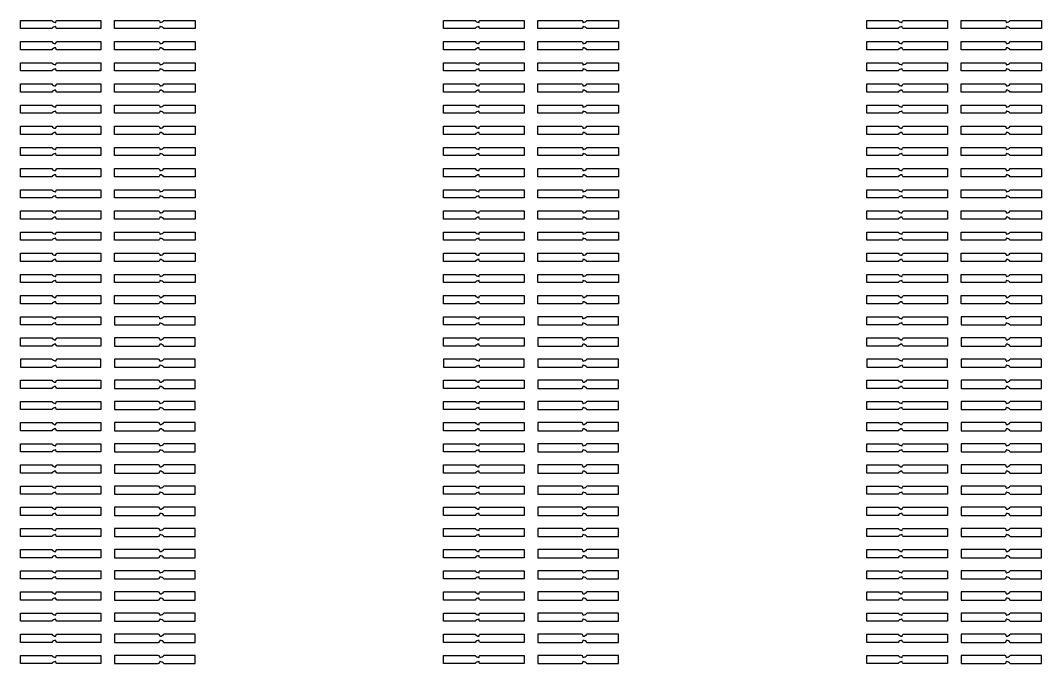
# Model space of a CAD drawing. Extents: x 15393 to 105743, y 58698 to 87977.
# Drawn here: x 62718 to 63466, y 58706 to 59177 of the extents above; entities that cross this region are included whole.
import ezdxf

# ---------------------------------------------------------------- set-up
doc = ezdxf.new("R2010")
doc.units = 13
doc.header["$MEASUREMENT"] = 0
doc.layers.add('Trap Layer', color=80, linetype='Continuous')

# ---------------------------------------------------------------- blocks, each defined once
blk = doc.blocks.new('*U188')
at = {"layer": 'Trap Layer'}
for p, q in [((2.5, 3), (-29.5, 3)), ((-29.5, 3), (-29.5, -3)), ((3.5, 1.76), (3.5, 2)), ((29.5, 3), (6.5, 3)), ((29.5, -3), (29.5, 3)), ((-29.5, -3), (2.5, -3)), ((3.5, -2), (3.5, -1.76)), ((6.5, -3), (29.5, -3))]:
    blk.add_line(p, q, dxfattribs=at)
for centre, radius, start, end in [((2.5, 2), 1, 0, 90), ((3.75, 1.76), 0.25, 180, 274.09604), ((3.5, 5.25), 3.75, 274.09604, 323.1301), ((2.5, -2), 1, 270, 0), ((3.75, -1.76), 0.25, 85.90396, 180), ((3.5, -5.25), 3.75, 36.8699, 85.90396)]:
    blk.add_arc(centre, radius, start, end, dxfattribs=at)
blk = doc.blocks.new('*U189')
at = {"layer": 'Trap Layer', "color": 0, "linetype": 'ByBlock', "lineweight": -2, "transparency": 16777216}
for p in [(0, 0), (0, -15.5), (0, -31), (0, -46.5), (0, -62), (0, -77.5), (0, -93), (0, -108.5), (0, -124), (0, -139.5), (0, -155), (0, -170.5), (0, -186), (0, -201.5), (0, -217), (0, -232.5)]:
    blk.add_blockref('*U188', p, dxfattribs=at)
blk = doc.blocks.new('*U192')
at = {"layer": 'Trap Layer'}
for p, q in [((2.5, 3), (-29.5, 3)), ((-29.5, 3), (-29.5, -3)), ((3.5, 1.76), (3.5, 2)), ((29.5, 3), (6.5, 3)), ((29.5, -3), (29.5, 3)), ((-29.5, -3), (2.5, -3)), ((3.5, -2), (3.5, -1.76)), ((6.5, -3), (29.5, -3))]:
    blk.add_line(p, q, dxfattribs=at)
for centre, radius, start, end in [((2.5, 2), 1, 0, 90), ((3.75, 1.76), 0.25, 180, 274.09604), ((3.5, 5.25), 3.75, 274.09604, 323.1301), ((2.5, -2), 1, 270, 0), ((3.75, -1.76), 0.25, 85.90396, 180), ((3.5, -5.25), 3.75, 36.8699, 85.90396)]:
    blk.add_arc(centre, radius, start, end, dxfattribs=at)
blk = doc.blocks.new('*U193')
at = {"layer": 'Trap Layer', "color": 0, "linetype": 'ByBlock', "lineweight": -2, "transparency": 16777216}
for p in [(0, 0), (0, -15.5), (0, -31), (0, -46.5), (0, -62), (0, -77.5), (0, -93), (0, -108.5), (0, -124), (0, -139.5), (0, -155), (0, -170.5), (0, -186), (0, -201.5), (0, -217), (0, -232.5)]:
    blk.add_blockref('*U192', p, dxfattribs=at)
blk = doc.blocks.new('*U196')
at = {"layer": 'Trap Layer'}
for p, q in [((2.5, 3), (-29.5, 3)), ((-29.5, 3), (-29.5, -3)), ((3.5, 1.76), (3.5, 2)), ((29.5, 3), (6.5, 3)), ((29.5, -3), (29.5, 3)), ((-29.5, -3), (2.5, -3)), ((3.5, -2), (3.5, -1.76)), ((6.5, -3), (29.5, -3))]:
    blk.add_line(p, q, dxfattribs=at)
for centre, radius, start, end in [((2.5, 2), 1, 0, 90), ((3.75, 1.76), 0.25, 180, 274.09604), ((3.5, 5.25), 3.75, 274.09604, 323.1301), ((2.5, -2), 1, 270, 0), ((3.75, -1.76), 0.25, 85.90396, 180), ((3.5, -5.25), 3.75, 36.8699, 85.90396)]:
    blk.add_arc(centre, radius, start, end, dxfattribs=at)
blk = doc.blocks.new('*U197')
at = {"layer": 'Trap Layer', "color": 0, "linetype": 'ByBlock', "lineweight": -2, "transparency": 16777216}
for p in [(0, 0), (0, -15.5), (0, -31), (0, -46.5), (0, -62), (0, -77.5), (0, -93), (0, -108.5), (0, -124), (0, -139.5), (0, -155), (0, -170.5), (0, -186), (0, -201.5), (0, -217), (0, -232.5)]:
    blk.add_blockref('*U196', p, dxfattribs=at)

msp = doc.modelspace()

# ---------------------------------------------------------------- linework, layer by layer
at = {"layer": 'Trap Layer'}
for points in [[(62744.04, 59172.52, 0.217277), (62741.31, 59171.03), (62718.31, 59171.03), (62718.31, 59177.03), (62741.31, 59177.03, 0.217277), (62744.04, 59175.54, 0.435311), (62744.31, 59175.79), (62744.31, 59176.03, -0.414214), (62745.31, 59177.03), (62777.31, 59177.03), (62777.31, 59171.03), (62745.31, 59171.03, -0.414214), (62744.31, 59172.03), (62744.31, 59172.27, 0.435311)], [(62820.58, 59175.54, 0.217277), (62823.31, 59177.03), (62846.31, 59177.03), (62846.31, 59171.03), (62823.31, 59171.03, 0.217277), (62820.58, 59172.52, 0.435311), (62820.31, 59172.27), (62820.31, 59172.03, -0.414214), (62819.31, 59171.03), (62787.31, 59171.03), (62787.31, 59177.03), (62819.31, 59177.03, -0.414214), (62820.31, 59176.03), (62820.31, 59175.79, 0.435311)], [(63054.04, 59172.52, 0.217277), (63051.31, 59171.03), (63028.31, 59171.03), (63028.31, 59177.03), (63051.31, 59177.03, 0.217277), (63054.04, 59175.54, 0.435311), (63054.31, 59175.79), (63054.31, 59176.03, -0.414214), (63055.31, 59177.03), (63087.31, 59177.03), (63087.31, 59171.03), (63055.31, 59171.03, -0.414214), (63054.31, 59172.03), (63054.31, 59172.27, 0.435311)], [(63130.58, 59175.54, 0.217277), (63133.31, 59177.03), (63156.31, 59177.03), (63156.31, 59171.03), (63133.31, 59171.03, 0.217277), (63130.58, 59172.52, 0.435311), (63130.31, 59172.27), (63130.31, 59172.03, -0.414214), (63129.31, 59171.03), (63097.31, 59171.03), (63097.31, 59177.03), (63129.31, 59177.03, -0.414214), (63130.31, 59176.03), (63130.31, 59175.79, 0.435311)], [(63364.04, 59172.52, 0.217277), (63361.31, 59171.03), (63338.31, 59171.03), (63338.31, 59177.03), (63361.31, 59177.03, 0.217277), (63364.04, 59175.54, 0.435311), (63364.31, 59175.79), (63364.31, 59176.03, -0.414214), (63365.31, 59177.03), (63397.31, 59177.03), (63397.31, 59171.03), (63365.31, 59171.03, -0.414214), (63364.31, 59172.03), (63364.31, 59172.27, 0.435311)], [(63440.58, 59175.54, 0.217277), (63443.31, 59177.03), (63466.31, 59177.03), (63466.31, 59171.03), (63443.31, 59171.03, 0.217277), (63440.58, 59172.52, 0.435311), (63440.31, 59172.27), (63440.31, 59172.03, -0.414214), (63439.31, 59171.03), (63407.31, 59171.03), (63407.31, 59177.03), (63439.31, 59177.03, -0.414214), (63440.31, 59176.03), (63440.31, 59175.79, 0.435311)], [(62744.04, 59157.02, 0.217277), (62741.31, 59155.53), (62718.31, 59155.53), (62718.31, 59161.53), (62741.31, 59161.53, 0.217277), (62744.04, 59160.04, 0.435311), (62744.31, 59160.29), (62744.31, 59160.53, -0.414214), (62745.31, 59161.53), (62777.31, 59161.53), (62777.31, 59155.53), (62745.31, 59155.53, -0.414214), (62744.31, 59156.53), (62744.31, 59156.77, 0.435311)], [(62820.58, 59160.04, 0.217277), (62823.31, 59161.53), (62846.31, 59161.53), (62846.31, 59155.53), (62823.31, 59155.53, 0.217277), (62820.58, 59157.02, 0.435311), (62820.31, 59156.77), (62820.31, 59156.53, -0.414214), (62819.31, 59155.53), (62787.31, 59155.53), (62787.31, 59161.53), (62819.31, 59161.53, -0.414214), (62820.31, 59160.53), (62820.31, 59160.29, 0.435311)], [(63054.04, 59157.02, 0.217277), (63051.31, 59155.53), (63028.31, 59155.53), (63028.31, 59161.53), (63051.31, 59161.53, 0.217277), (63054.04, 59160.04, 0.435311), (63054.31, 59160.29), (63054.31, 59160.53, -0.414214), (63055.31, 59161.53), (63087.31, 59161.53), (63087.31, 59155.53), (63055.31, 59155.53, -0.414214), (63054.31, 59156.53), (63054.31, 59156.77, 0.435311)], [(63130.58, 59160.04, 0.217277), (63133.31, 59161.53), (63156.31, 59161.53), (63156.31, 59155.53), (63133.31, 59155.53, 0.217277), (63130.58, 59157.02, 0.435311), (63130.31, 59156.77), (63130.31, 59156.53, -0.414214), (63129.31, 59155.53), (63097.31, 59155.53), (63097.31, 59161.53), (63129.31, 59161.53, -0.414214), (63130.31, 59160.53), (63130.31, 59160.29, 0.435311)], [(63364.04, 59157.02, 0.217277), (63361.31, 59155.53), (63338.31, 59155.53), (63338.31, 59161.53), (63361.31, 59161.53, 0.217277), (63364.04, 59160.04, 0.435311), (63364.31, 59160.29), (63364.31, 59160.53, -0.414214), (63365.31, 59161.53), (63397.31, 59161.53), (63397.31, 59155.53), (63365.31, 59155.53, -0.414214), (63364.31, 59156.53), (63364.31, 59156.77, 0.435311)], [(63440.58, 59160.04, 0.217277), (63443.31, 59161.53), (63466.31, 59161.53), (63466.31, 59155.53), (63443.31, 59155.53, 0.217277), (63440.58, 59157.02, 0.435311), (63440.31, 59156.77), (63440.31, 59156.53, -0.414214), (63439.31, 59155.53), (63407.31, 59155.53), (63407.31, 59161.53), (63439.31, 59161.53, -0.414214), (63440.31, 59160.53), (63440.31, 59160.29, 0.435311)], [(62744.04, 59141.52, 0.217277), (62741.31, 59140.03), (62718.31, 59140.03), (62718.31, 59146.03), (62741.31, 59146.03, 0.217277), (62744.04, 59144.54, 0.435311), (62744.31, 59144.79), (62744.31, 59145.03, -0.414214), (62745.31, 59146.03), (62777.31, 59146.03), (62777.31, 59140.03), (62745.31, 59140.03, -0.414214), (62744.31, 59141.03), (62744.31, 59141.27, 0.435311)], [(62820.58, 59144.54, 0.217277), (62823.31, 59146.03), (62846.31, 59146.03), (62846.31, 59140.03), (62823.31, 59140.03, 0.217277), (62820.58, 59141.52, 0.435311), (62820.31, 59141.27), (62820.31, 59141.03, -0.414214), (62819.31, 59140.03), (62787.31, 59140.03), (62787.31, 59146.03), (62819.31, 59146.03, -0.414214), (62820.31, 59145.03), (62820.31, 59144.79, 0.435311)], [(63054.04, 59141.52, 0.217277), (63051.31, 59140.03), (63028.31, 59140.03), (63028.31, 59146.03), (63051.31, 59146.03, 0.217277), (63054.04, 59144.54, 0.435311), (63054.31, 59144.79), (63054.31, 59145.03, -0.414214), (63055.31, 59146.03), (63087.31, 59146.03), (63087.31, 59140.03), (63055.31, 59140.03, -0.414214), (63054.31, 59141.03), (63054.31, 59141.27, 0.435311)], [(63130.58, 59144.54, 0.217277), (63133.31, 59146.03), (63156.31, 59146.03), (63156.31, 59140.03), (63133.31, 59140.03, 0.217277), (63130.58, 59141.52, 0.435311), (63130.31, 59141.27), (63130.31, 59141.03, -0.414214), (63129.31, 59140.03), (63097.31, 59140.03), (63097.31, 59146.03), (63129.31, 59146.03, -0.414214), (63130.31, 59145.03), (63130.31, 59144.79, 0.435311)], [(63364.04, 59141.52, 0.217277), (63361.31, 59140.03), (63338.31, 59140.03), (63338.31, 59146.03), (63361.31, 59146.03, 0.217277), (63364.04, 59144.54, 0.435311), (63364.31, 59144.79), (63364.31, 59145.03, -0.414214), (63365.31, 59146.03), (63397.31, 59146.03), (63397.31, 59140.03), (63365.31, 59140.03, -0.414214), (63364.31, 59141.03), (63364.31, 59141.27, 0.435311)], [(63440.58, 59144.54, 0.217277), (63443.31, 59146.03), (63466.31, 59146.03), (63466.31, 59140.03), (63443.31, 59140.03, 0.217277), (63440.58, 59141.52, 0.435311), (63440.31, 59141.27), (63440.31, 59141.03, -0.414214), (63439.31, 59140.03), (63407.31, 59140.03), (63407.31, 59146.03), (63439.31, 59146.03, -0.414214), (63440.31, 59145.03), (63440.31, 59144.79, 0.435311)], [(62744.04, 59126.02, 0.217277), (62741.31, 59124.53), (62718.31, 59124.53), (62718.31, 59130.53), (62741.31, 59130.53, 0.217277), (62744.04, 59129.04, 0.435311), (62744.31, 59129.29), (62744.31, 59129.53, -0.414214), (62745.31, 59130.53), (62777.31, 59130.53), (62777.31, 59124.53), (62745.31, 59124.53, -0.414214), (62744.31, 59125.53), (62744.31, 59125.77, 0.435311)], [(62820.58, 59129.04, 0.217277), (62823.31, 59130.53), (62846.31, 59130.53), (62846.31, 59124.53), (62823.31, 59124.53, 0.217277), (62820.58, 59126.02, 0.435311), (62820.31, 59125.77), (62820.31, 59125.53, -0.414214), (62819.31, 59124.53), (62787.31, 59124.53), (62787.31, 59130.53), (62819.31, 59130.53, -0.414214), (62820.31, 59129.53), (62820.31, 59129.29, 0.435311)], [(63054.04, 59126.02, 0.217277), (63051.31, 59124.53), (63028.31, 59124.53), (63028.31, 59130.53), (63051.31, 59130.53, 0.217277), (63054.04, 59129.04, 0.435311), (63054.31, 59129.29), (63054.31, 59129.53, -0.414214), (63055.31, 59130.53), (63087.31, 59130.53), (63087.31, 59124.53), (63055.31, 59124.53, -0.414214), (63054.31, 59125.53), (63054.31, 59125.77, 0.435311)], [(63130.58, 59129.04, 0.217277), (63133.31, 59130.53), (63156.31, 59130.53), (63156.31, 59124.53), (63133.31, 59124.53, 0.217277), (63130.58, 59126.02, 0.435311), (63130.31, 59125.77), (63130.31, 59125.53, -0.414214), (63129.31, 59124.53), (63097.31, 59124.53), (63097.31, 59130.53), (63129.31, 59130.53, -0.414214), (63130.31, 59129.53), (63130.31, 59129.29, 0.435311)], [(63364.04, 59126.02, 0.217277), (63361.31, 59124.53), (63338.31, 59124.53), (63338.31, 59130.53), (63361.31, 59130.53, 0.217277), (63364.04, 59129.04, 0.435311), (63364.31, 59129.29), (63364.31, 59129.53, -0.414214), (63365.31, 59130.53), (63397.31, 59130.53), (63397.31, 59124.53), (63365.31, 59124.53, -0.414214), (63364.31, 59125.53), (63364.31, 59125.77, 0.435311)], [(63440.58, 59129.04, 0.217277), (63443.31, 59130.53), (63466.31, 59130.53), (63466.31, 59124.53), (63443.31, 59124.53, 0.217277), (63440.58, 59126.02, 0.435311), (63440.31, 59125.77), (63440.31, 59125.53, -0.414214), (63439.31, 59124.53), (63407.31, 59124.53), (63407.31, 59130.53), (63439.31, 59130.53, -0.414214), (63440.31, 59129.53), (63440.31, 59129.29, 0.435311)], [(62744.04, 59110.52, 0.217277), (62741.31, 59109.03), (62718.31, 59109.03), (62718.31, 59115.03), (62741.31, 59115.03, 0.217277), (62744.04, 59113.54, 0.435311), (62744.31, 59113.79), (62744.31, 59114.03, -0.414214), (62745.31, 59115.03), (62777.31, 59115.03), (62777.31, 59109.03), (62745.31, 59109.03, -0.414214), (62744.31, 59110.03), (62744.31, 59110.27, 0.435311)], [(62820.58, 59113.54, 0.217277), (62823.31, 59115.03), (62846.31, 59115.03), (62846.31, 59109.03), (62823.31, 59109.03, 0.217277), (62820.58, 59110.52, 0.435311), (62820.31, 59110.27), (62820.31, 59110.03, -0.414214), (62819.31, 59109.03), (62787.31, 59109.03), (62787.31, 59115.03), (62819.31, 59115.03, -0.414214), (62820.31, 59114.03), (62820.31, 59113.79, 0.435311)], [(63054.04, 59110.52, 0.217277), (63051.31, 59109.03), (63028.31, 59109.03), (63028.31, 59115.03), (63051.31, 59115.03, 0.217277), (63054.04, 59113.54, 0.435311), (63054.31, 59113.79), (63054.31, 59114.03, -0.414214), (63055.31, 59115.03), (63087.31, 59115.03), (63087.31, 59109.03), (63055.31, 59109.03, -0.414214), (63054.31, 59110.03), (63054.31, 59110.27, 0.435311)], [(63130.58, 59113.54, 0.217277), (63133.31, 59115.03), (63156.31, 59115.03), (63156.31, 59109.03), (63133.31, 59109.03, 0.217277), (63130.58, 59110.52, 0.435311), (63130.31, 59110.27), (63130.31, 59110.03, -0.414214), (63129.31, 59109.03), (63097.31, 59109.03), (63097.31, 59115.03), (63129.31, 59115.03, -0.414214), (63130.31, 59114.03), (63130.31, 59113.79, 0.435311)], [(63364.04, 59110.52, 0.217277), (63361.31, 59109.03), (63338.31, 59109.03), (63338.31, 59115.03), (63361.31, 59115.03, 0.217277), (63364.04, 59113.54, 0.435311), (63364.31, 59113.79), (63364.31, 59114.03, -0.414214), (63365.31, 59115.03), (63397.31, 59115.03), (63397.31, 59109.03), (63365.31, 59109.03, -0.414214), (63364.31, 59110.03), (63364.31, 59110.27, 0.435311)], [(63440.58, 59113.54, 0.217277), (63443.31, 59115.03), (63466.31, 59115.03), (63466.31, 59109.03), (63443.31, 59109.03, 0.217277), (63440.58, 59110.52, 0.435311), (63440.31, 59110.27), (63440.31, 59110.03, -0.414214), (63439.31, 59109.03), (63407.31, 59109.03), (63407.31, 59115.03), (63439.31, 59115.03, -0.414214), (63440.31, 59114.03), (63440.31, 59113.79, 0.435311)], [(62744.04, 59095.02, 0.217277), (62741.31, 59093.53), (62718.31, 59093.53), (62718.31, 59099.53), (62741.31, 59099.53, 0.217277), (62744.04, 59098.04, 0.435311), (62744.31, 59098.29), (62744.31, 59098.53, -0.414214), (62745.31, 59099.53), (62777.31, 59099.53), (62777.31, 59093.53), (62745.31, 59093.53, -0.414214), (62744.31, 59094.53), (62744.31, 59094.77, 0.435311)], [(62820.58, 59098.04, 0.217277), (62823.31, 59099.53), (62846.31, 59099.53), (62846.31, 59093.53), (62823.31, 59093.53, 0.217277), (62820.58, 59095.02, 0.435311), (62820.31, 59094.77), (62820.31, 59094.53, -0.414214), (62819.31, 59093.53), (62787.31, 59093.53), (62787.31, 59099.53), (62819.31, 59099.53, -0.414214), (62820.31, 59098.53), (62820.31, 59098.29, 0.435311)], [(63054.04, 59095.02, 0.217277), (63051.31, 59093.53), (63028.31, 59093.53), (63028.31, 59099.53), (63051.31, 59099.53, 0.217277), (63054.04, 59098.04, 0.435311), (63054.31, 59098.29), (63054.31, 59098.53, -0.414214), (63055.31, 59099.53), (63087.31, 59099.53), (63087.31, 59093.53), (63055.31, 59093.53, -0.414214), (63054.31, 59094.53), (63054.31, 59094.77, 0.435311)], [(63130.58, 59098.04, 0.217277), (63133.31, 59099.53), (63156.31, 59099.53), (63156.31, 59093.53), (63133.31, 59093.53, 0.217277), (63130.58, 59095.02, 0.435311), (63130.31, 59094.77), (63130.31, 59094.53, -0.414214), (63129.31, 59093.53), (63097.31, 59093.53), (63097.31, 59099.53), (63129.31, 59099.53, -0.414214), (63130.31, 59098.53), (63130.31, 59098.29, 0.435311)], [(63364.04, 59095.02, 0.217277), (63361.31, 59093.53), (63338.31, 59093.53), (63338.31, 59099.53), (63361.31, 59099.53, 0.217277), (63364.04, 59098.04, 0.435311), (63364.31, 59098.29), (63364.31, 59098.53, -0.414214), (63365.31, 59099.53), (63397.31, 59099.53), (63397.31, 59093.53), (63365.31, 59093.53, -0.414214), (63364.31, 59094.53), (63364.31, 59094.77, 0.435311)], [(63440.58, 59098.04, 0.217277), (63443.31, 59099.53), (63466.31, 59099.53), (63466.31, 59093.53), (63443.31, 59093.53, 0.217277), (63440.58, 59095.02, 0.435311), (63440.31, 59094.77), (63440.31, 59094.53, -0.414214), (63439.31, 59093.53), (63407.31, 59093.53), (63407.31, 59099.53), (63439.31, 59099.53, -0.414214), (63440.31, 59098.53), (63440.31, 59098.29, 0.435311)], [(62744.04, 59079.52, 0.217277), (62741.31, 59078.03), (62718.31, 59078.03), (62718.31, 59084.03), (62741.31, 59084.03, 0.217277), (62744.04, 59082.54, 0.435311), (62744.31, 59082.79), (62744.31, 59083.03, -0.414214), (62745.31, 59084.03), (62777.31, 59084.03), (62777.31, 59078.03), (62745.31, 59078.03, -0.414214), (62744.31, 59079.03), (62744.31, 59079.27, 0.435311)], [(62820.58, 59082.54, 0.217277), (62823.31, 59084.03), (62846.31, 59084.03), (62846.31, 59078.03), (62823.31, 59078.03, 0.217277), (62820.58, 59079.52, 0.435311), (62820.31, 59079.27), (62820.31, 59079.03, -0.414214), (62819.31, 59078.03), (62787.31, 59078.03), (62787.31, 59084.03), (62819.31, 59084.03, -0.414214), (62820.31, 59083.03), (62820.31, 59082.79, 0.435311)], [(63054.04, 59079.52, 0.217277), (63051.31, 59078.03), (63028.31, 59078.03), (63028.31, 59084.03), (63051.31, 59084.03, 0.217277), (63054.04, 59082.54, 0.435311), (63054.31, 59082.79), (63054.31, 59083.03, -0.414214), (63055.31, 59084.03), (63087.31, 59084.03), (63087.31, 59078.03), (63055.31, 59078.03, -0.414214), (63054.31, 59079.03), (63054.31, 59079.27, 0.435311)], [(63130.58, 59082.54, 0.217277), (63133.31, 59084.03), (63156.31, 59084.03), (63156.31, 59078.03), (63133.31, 59078.03, 0.217277), (63130.58, 59079.52, 0.435311), (63130.31, 59079.27), (63130.31, 59079.03, -0.414214), (63129.31, 59078.03), (63097.31, 59078.03), (63097.31, 59084.03), (63129.31, 59084.03, -0.414214), (63130.31, 59083.03), (63130.31, 59082.79, 0.435311)], [(63364.04, 59079.52, 0.217277), (63361.31, 59078.03), (63338.31, 59078.03), (63338.31, 59084.03), (63361.31, 59084.03, 0.217277), (63364.04, 59082.54, 0.435311), (63364.31, 59082.79), (63364.31, 59083.03, -0.414214), (63365.31, 59084.03), (63397.31, 59084.03), (63397.31, 59078.03), (63365.31, 59078.03, -0.414214), (63364.31, 59079.03), (63364.31, 59079.27, 0.435311)], [(63440.58, 59082.54, 0.217277), (63443.31, 59084.03), (63466.31, 59084.03), (63466.31, 59078.03), (63443.31, 59078.03, 0.217277), (63440.58, 59079.52, 0.435311), (63440.31, 59079.27), (63440.31, 59079.03, -0.414214), (63439.31, 59078.03), (63407.31, 59078.03), (63407.31, 59084.03), (63439.31, 59084.03, -0.414214), (63440.31, 59083.03), (63440.31, 59082.79, 0.435311)], [(62744.04, 59064.02, 0.217277), (62741.31, 59062.53), (62718.31, 59062.53), (62718.31, 59068.53), (62741.31, 59068.53, 0.217277), (62744.04, 59067.04, 0.435311), (62744.31, 59067.29), (62744.31, 59067.53, -0.414214), (62745.31, 59068.53), (62777.31, 59068.53), (62777.31, 59062.53), (62745.31, 59062.53, -0.414214), (62744.31, 59063.53), (62744.31, 59063.77, 0.435311)], [(62820.58, 59067.04, 0.217277), (62823.31, 59068.53), (62846.31, 59068.53), (62846.31, 59062.53), (62823.31, 59062.53, 0.217277), (62820.58, 59064.02, 0.435311), (62820.31, 59063.77), (62820.31, 59063.53, -0.414214), (62819.31, 59062.53), (62787.31, 59062.53), (62787.31, 59068.53), (62819.31, 59068.53, -0.414214), (62820.31, 59067.53), (62820.31, 59067.29, 0.435311)], [(63054.04, 59064.02, 0.217277), (63051.31, 59062.53), (63028.31, 59062.53), (63028.31, 59068.53), (63051.31, 59068.53, 0.217277), (63054.04, 59067.04, 0.435311), (63054.31, 59067.29), (63054.31, 59067.53, -0.414214), (63055.31, 59068.53), (63087.31, 59068.53), (63087.31, 59062.53), (63055.31, 59062.53, -0.414214), (63054.31, 59063.53), (63054.31, 59063.77, 0.435311)], [(63130.58, 59067.04, 0.217277), (63133.31, 59068.53), (63156.31, 59068.53), (63156.31, 59062.53), (63133.31, 59062.53, 0.217277), (63130.58, 59064.02, 0.435311), (63130.31, 59063.77), (63130.31, 59063.53, -0.414214), (63129.31, 59062.53), (63097.31, 59062.53), (63097.31, 59068.53), (63129.31, 59068.53, -0.414214), (63130.31, 59067.53), (63130.31, 59067.29, 0.435311)], [(63364.04, 59064.02, 0.217277), (63361.31, 59062.53), (63338.31, 59062.53), (63338.31, 59068.53), (63361.31, 59068.53, 0.217277), (63364.04, 59067.04, 0.435311), (63364.31, 59067.29), (63364.31, 59067.53, -0.414214), (63365.31, 59068.53), (63397.31, 59068.53), (63397.31, 59062.53), (63365.31, 59062.53, -0.414214), (63364.31, 59063.53), (63364.31, 59063.77, 0.435311)], [(63440.58, 59067.04, 0.217277), (63443.31, 59068.53), (63466.31, 59068.53), (63466.31, 59062.53), (63443.31, 59062.53, 0.217277), (63440.58, 59064.02, 0.435311), (63440.31, 59063.77), (63440.31, 59063.53, -0.414214), (63439.31, 59062.53), (63407.31, 59062.53), (63407.31, 59068.53), (63439.31, 59068.53, -0.414214), (63440.31, 59067.53), (63440.31, 59067.29, 0.435311)], [(62744.04, 59048.52, 0.217277), (62741.31, 59047.03), (62718.31, 59047.03), (62718.31, 59053.03), (62741.31, 59053.03, 0.217277), (62744.04, 59051.54, 0.435311), (62744.31, 59051.79), (62744.31, 59052.03, -0.414214), (62745.31, 59053.03), (62777.31, 59053.03), (62777.31, 59047.03), (62745.31, 59047.03, -0.414214), (62744.31, 59048.03), (62744.31, 59048.27, 0.435311)], [(62820.58, 59051.54, 0.217277), (62823.31, 59053.03), (62846.31, 59053.03), (62846.31, 59047.03), (62823.31, 59047.03, 0.217277), (62820.58, 59048.52, 0.435311), (62820.31, 59048.27), (62820.31, 59048.03, -0.414214), (62819.31, 59047.03), (62787.31, 59047.03), (62787.31, 59053.03), (62819.31, 59053.03, -0.414214), (62820.31, 59052.03), (62820.31, 59051.79, 0.435311)], [(63054.04, 59048.52, 0.217277), (63051.31, 59047.03), (63028.31, 59047.03), (63028.31, 59053.03), (63051.31, 59053.03, 0.217277), (63054.04, 59051.54, 0.435311), (63054.31, 59051.79), (63054.31, 59052.03, -0.414214), (63055.31, 59053.03), (63087.31, 59053.03), (63087.31, 59047.03), (63055.31, 59047.03, -0.414214), (63054.31, 59048.03), (63054.31, 59048.27, 0.435311)], [(63130.58, 59051.54, 0.217277), (63133.31, 59053.03), (63156.31, 59053.03), (63156.31, 59047.03), (63133.31, 59047.03, 0.217277), (63130.58, 59048.52, 0.435311), (63130.31, 59048.27), (63130.31, 59048.03, -0.414214), (63129.31, 59047.03), (63097.31, 59047.03), (63097.31, 59053.03), (63129.31, 59053.03, -0.414214), (63130.31, 59052.03), (63130.31, 59051.79, 0.435311)], [(63364.04, 59048.52, 0.217277), (63361.31, 59047.03), (63338.31, 59047.03), (63338.31, 59053.03), (63361.31, 59053.03, 0.217277), (63364.04, 59051.54, 0.435311), (63364.31, 59051.79), (63364.31, 59052.03, -0.414214), (63365.31, 59053.03), (63397.31, 59053.03), (63397.31, 59047.03), (63365.31, 59047.03, -0.414214), (63364.31, 59048.03), (63364.31, 59048.27, 0.435311)], [(63440.58, 59051.54, 0.217277), (63443.31, 59053.03), (63466.31, 59053.03), (63466.31, 59047.03), (63443.31, 59047.03, 0.217277), (63440.58, 59048.52, 0.435311), (63440.31, 59048.27), (63440.31, 59048.03, -0.414214), (63439.31, 59047.03), (63407.31, 59047.03), (63407.31, 59053.03), (63439.31, 59053.03, -0.414214), (63440.31, 59052.03), (63440.31, 59051.79, 0.435311)], [(62744.04, 59033.02, 0.217277), (62741.31, 59031.53), (62718.31, 59031.53), (62718.31, 59037.53), (62741.31, 59037.53, 0.217277), (62744.04, 59036.04, 0.435311), (62744.31, 59036.29), (62744.31, 59036.53, -0.414214), (62745.31, 59037.53), (62777.31, 59037.53), (62777.31, 59031.53), (62745.31, 59031.53, -0.414214), (62744.31, 59032.53), (62744.31, 59032.77, 0.435311)], [(62820.58, 59036.04, 0.217277), (62823.31, 59037.53), (62846.31, 59037.53), (62846.31, 59031.53), (62823.31, 59031.53, 0.217277), (62820.58, 59033.02, 0.435311), (62820.31, 59032.77), (62820.31, 59032.53, -0.414214), (62819.31, 59031.53), (62787.31, 59031.53), (62787.31, 59037.53), (62819.31, 59037.53, -0.414214), (62820.31, 59036.53), (62820.31, 59036.29, 0.435311)], [(63054.04, 59033.02, 0.217277), (63051.31, 59031.53), (63028.31, 59031.53), (63028.31, 59037.53), (63051.31, 59037.53, 0.217277), (63054.04, 59036.04, 0.435311), (63054.31, 59036.29), (63054.31, 59036.53, -0.414214), (63055.31, 59037.53), (63087.31, 59037.53), (63087.31, 59031.53), (63055.31, 59031.53, -0.414214), (63054.31, 59032.53), (63054.31, 59032.77, 0.435311)], [(63130.58, 59036.04, 0.217277), (63133.31, 59037.53), (63156.31, 59037.53), (63156.31, 59031.53), (63133.31, 59031.53, 0.217277), (63130.58, 59033.02, 0.435311), (63130.31, 59032.77), (63130.31, 59032.53, -0.414214), (63129.31, 59031.53), (63097.31, 59031.53), (63097.31, 59037.53), (63129.31, 59037.53, -0.414214), (63130.31, 59036.53), (63130.31, 59036.29, 0.435311)], [(63364.04, 59033.02, 0.217277), (63361.31, 59031.53), (63338.31, 59031.53), (63338.31, 59037.53), (63361.31, 59037.53, 0.217277), (63364.04, 59036.04, 0.435311), (63364.31, 59036.29), (63364.31, 59036.53, -0.414214), (63365.31, 59037.53), (63397.31, 59037.53), (63397.31, 59031.53), (63365.31, 59031.53, -0.414214), (63364.31, 59032.53), (63364.31, 59032.77, 0.435311)], [(63440.58, 59036.04, 0.217277), (63443.31, 59037.53), (63466.31, 59037.53), (63466.31, 59031.53), (63443.31, 59031.53, 0.217277), (63440.58, 59033.02, 0.435311), (63440.31, 59032.77), (63440.31, 59032.53, -0.414214), (63439.31, 59031.53), (63407.31, 59031.53), (63407.31, 59037.53), (63439.31, 59037.53, -0.414214), (63440.31, 59036.53), (63440.31, 59036.29, 0.435311)], [(62744.04, 59017.52, 0.217277), (62741.31, 59016.03), (62718.31, 59016.03), (62718.31, 59022.03), (62741.31, 59022.03, 0.217277), (62744.04, 59020.54, 0.435311), (62744.31, 59020.79), (62744.31, 59021.03, -0.414214), (62745.31, 59022.03), (62777.31, 59022.03), (62777.31, 59016.03), (62745.31, 59016.03, -0.414214), (62744.31, 59017.03), (62744.31, 59017.27, 0.435311)], [(62820.58, 59020.54, 0.217277), (62823.31, 59022.03), (62846.31, 59022.03), (62846.31, 59016.03), (62823.31, 59016.03, 0.217277), (62820.58, 59017.52, 0.435311), (62820.31, 59017.27), (62820.31, 59017.03, -0.414214), (62819.31, 59016.03), (62787.31, 59016.03), (62787.31, 59022.03), (62819.31, 59022.03, -0.414214), (62820.31, 59021.03), (62820.31, 59020.79, 0.435311)], [(63054.04, 59017.52, 0.217277), (63051.31, 59016.03), (63028.31, 59016.03), (63028.31, 59022.03), (63051.31, 59022.03, 0.217277), (63054.04, 59020.54, 0.435311), (63054.31, 59020.79), (63054.31, 59021.03, -0.414214), (63055.31, 59022.03), (63087.31, 59022.03), (63087.31, 59016.03), (63055.31, 59016.03, -0.414214), (63054.31, 59017.03), (63054.31, 59017.27, 0.435311)], [(63130.58, 59020.54, 0.217277), (63133.31, 59022.03), (63156.31, 59022.03), (63156.31, 59016.03), (63133.31, 59016.03, 0.217277), (63130.58, 59017.52, 0.435311), (63130.31, 59017.27), (63130.31, 59017.03, -0.414214), (63129.31, 59016.03), (63097.31, 59016.03), (63097.31, 59022.03), (63129.31, 59022.03, -0.414214), (63130.31, 59021.03), (63130.31, 59020.79, 0.435311)], [(63364.04, 59017.52, 0.217277), (63361.31, 59016.03), (63338.31, 59016.03), (63338.31, 59022.03), (63361.31, 59022.03, 0.217277), (63364.04, 59020.54, 0.435311), (63364.31, 59020.79), (63364.31, 59021.03, -0.414214), (63365.31, 59022.03), (63397.31, 59022.03), (63397.31, 59016.03), (63365.31, 59016.03, -0.414214), (63364.31, 59017.03), (63364.31, 59017.27, 0.435311)], [(63440.58, 59020.54, 0.217277), (63443.31, 59022.03), (63466.31, 59022.03), (63466.31, 59016.03), (63443.31, 59016.03, 0.217277), (63440.58, 59017.52, 0.435311), (63440.31, 59017.27), (63440.31, 59017.03, -0.414214), (63439.31, 59016.03), (63407.31, 59016.03), (63407.31, 59022.03), (63439.31, 59022.03, -0.414214), (63440.31, 59021.03), (63440.31, 59020.79, 0.435311)], [(62744.04, 59002.02, 0.217277), (62741.31, 59000.53), (62718.31, 59000.53), (62718.31, 59006.53), (62741.31, 59006.53, 0.217277), (62744.04, 59005.04, 0.435311), (62744.31, 59005.29), (62744.31, 59005.53, -0.414214), (62745.31, 59006.53), (62777.31, 59006.53), (62777.31, 59000.53), (62745.31, 59000.53, -0.414214), (62744.31, 59001.53), (62744.31, 59001.77, 0.435311)], [(62820.58, 59005.04, 0.217277), (62823.31, 59006.53), (62846.31, 59006.53), (62846.31, 59000.53), (62823.31, 59000.53, 0.217277), (62820.58, 59002.02, 0.435311), (62820.31, 59001.77), (62820.31, 59001.53, -0.414214), (62819.31, 59000.53), (62787.31, 59000.53), (62787.31, 59006.53), (62819.31, 59006.53, -0.414214), (62820.31, 59005.53), (62820.31, 59005.29, 0.435311)], [(63054.04, 59002.02, 0.217277), (63051.31, 59000.53), (63028.31, 59000.53), (63028.31, 59006.53), (63051.31, 59006.53, 0.217277), (63054.04, 59005.04, 0.435311), (63054.31, 59005.29), (63054.31, 59005.53, -0.414214), (63055.31, 59006.53), (63087.31, 59006.53), (63087.31, 59000.53), (63055.31, 59000.53, -0.414214), (63054.31, 59001.53), (63054.31, 59001.77, 0.435311)], [(63130.58, 59005.04, 0.217277), (63133.31, 59006.53), (63156.31, 59006.53), (63156.31, 59000.53), (63133.31, 59000.53, 0.217277), (63130.58, 59002.02, 0.435311), (63130.31, 59001.77), (63130.31, 59001.53, -0.414214), (63129.31, 59000.53), (63097.31, 59000.53), (63097.31, 59006.53), (63129.31, 59006.53, -0.414214), (63130.31, 59005.53), (63130.31, 59005.29, 0.435311)], [(63364.04, 59002.02, 0.217277), (63361.31, 59000.53), (63338.31, 59000.53), (63338.31, 59006.53), (63361.31, 59006.53, 0.217277), (63364.04, 59005.04, 0.435311), (63364.31, 59005.29), (63364.31, 59005.53, -0.414214), (63365.31, 59006.53), (63397.31, 59006.53), (63397.31, 59000.53), (63365.31, 59000.53, -0.414214), (63364.31, 59001.53), (63364.31, 59001.77, 0.435311)], [(63440.58, 59005.04, 0.217277), (63443.31, 59006.53), (63466.31, 59006.53), (63466.31, 59000.53), (63443.31, 59000.53, 0.217277), (63440.58, 59002.02, 0.435311), (63440.31, 59001.77), (63440.31, 59001.53, -0.414214), (63439.31, 59000.53), (63407.31, 59000.53), (63407.31, 59006.53), (63439.31, 59006.53, -0.414214), (63440.31, 59005.53), (63440.31, 59005.29, 0.435311)], [(62744.04, 58986.52, 0.217277), (62741.31, 58985.03), (62718.31, 58985.03), (62718.31, 58991.03), (62741.31, 58991.03, 0.217277), (62744.04, 58989.54, 0.435311), (62744.31, 58989.79), (62744.31, 58990.03, -0.414214), (62745.31, 58991.03), (62777.31, 58991.03), (62777.31, 58985.03), (62745.31, 58985.03, -0.414214), (62744.31, 58986.03), (62744.31, 58986.27, 0.435311)], [(62820.58, 58989.54, 0.217277), (62823.31, 58991.03), (62846.31, 58991.03), (62846.31, 58985.03), (62823.31, 58985.03, 0.217277), (62820.58, 58986.52, 0.435311), (62820.31, 58986.27), (62820.31, 58986.03, -0.414214), (62819.31, 58985.03), (62787.31, 58985.03), (62787.31, 58991.03), (62819.31, 58991.03, -0.414214), (62820.31, 58990.03), (62820.31, 58989.79, 0.435311)], [(63054.04, 58986.52, 0.217277), (63051.31, 58985.03), (63028.31, 58985.03), (63028.31, 58991.03), (63051.31, 58991.03, 0.217277), (63054.04, 58989.54, 0.435311), (63054.31, 58989.79), (63054.31, 58990.03, -0.414214), (63055.31, 58991.03), (63087.31, 58991.03), (63087.31, 58985.03), (63055.31, 58985.03, -0.414214), (63054.31, 58986.03), (63054.31, 58986.27, 0.435311)], [(63130.58, 58989.54, 0.217277), (63133.31, 58991.03), (63156.31, 58991.03), (63156.31, 58985.03), (63133.31, 58985.03, 0.217277), (63130.58, 58986.52, 0.435311), (63130.31, 58986.27), (63130.31, 58986.03, -0.414214), (63129.31, 58985.03), (63097.31, 58985.03), (63097.31, 58991.03), (63129.31, 58991.03, -0.414214), (63130.31, 58990.03), (63130.31, 58989.79, 0.435311)], [(63364.04, 58986.52, 0.217277), (63361.31, 58985.03), (63338.31, 58985.03), (63338.31, 58991.03), (63361.31, 58991.03, 0.217277), (63364.04, 58989.54, 0.435311), (63364.31, 58989.79), (63364.31, 58990.03, -0.414214), (63365.31, 58991.03), (63397.31, 58991.03), (63397.31, 58985.03), (63365.31, 58985.03, -0.414214), (63364.31, 58986.03), (63364.31, 58986.27, 0.435311)], [(63440.58, 58989.54, 0.217277), (63443.31, 58991.03), (63466.31, 58991.03), (63466.31, 58985.03), (63443.31, 58985.03, 0.217277), (63440.58, 58986.52, 0.435311), (63440.31, 58986.27), (63440.31, 58986.03, -0.414214), (63439.31, 58985.03), (63407.31, 58985.03), (63407.31, 58991.03), (63439.31, 58991.03, -0.414214), (63440.31, 58990.03), (63440.31, 58989.79, 0.435311)], [(62744.04, 58971.02, 0.217277), (62741.31, 58969.53), (62718.31, 58969.53), (62718.31, 58975.53), (62741.31, 58975.53, 0.217277), (62744.04, 58974.04, 0.435311), (62744.31, 58974.29), (62744.31, 58974.53, -0.414214), (62745.31, 58975.53), (62777.31, 58975.53), (62777.31, 58969.53), (62745.31, 58969.53, -0.414214), (62744.31, 58970.53), (62744.31, 58970.77, 0.435311)], [(62820.58, 58974.04, 0.217277), (62823.31, 58975.53), (62846.31, 58975.53), (62846.31, 58969.53), (62823.31, 58969.53, 0.217277), (62820.58, 58971.02, 0.435311), (62820.31, 58970.77), (62820.31, 58970.53, -0.414214), (62819.31, 58969.53), (62787.31, 58969.53), (62787.31, 58975.53), (62819.31, 58975.53, -0.414214), (62820.31, 58974.53), (62820.31, 58974.29, 0.435311)], [(63054.04, 58971.02, 0.217277), (63051.31, 58969.53), (63028.31, 58969.53), (63028.31, 58975.53), (63051.31, 58975.53, 0.217277), (63054.04, 58974.04, 0.435311), (63054.31, 58974.29), (63054.31, 58974.53, -0.414214), (63055.31, 58975.53), (63087.31, 58975.53), (63087.31, 58969.53), (63055.31, 58969.53, -0.414214), (63054.31, 58970.53), (63054.31, 58970.77, 0.435311)], [(63130.58, 58974.04, 0.217277), (63133.31, 58975.53), (63156.31, 58975.53), (63156.31, 58969.53), (63133.31, 58969.53, 0.217277), (63130.58, 58971.02, 0.435311), (63130.31, 58970.77), (63130.31, 58970.53, -0.414214), (63129.31, 58969.53), (63097.31, 58969.53), (63097.31, 58975.53), (63129.31, 58975.53, -0.414214), (63130.31, 58974.53), (63130.31, 58974.29, 0.435311)], [(63364.04, 58971.02, 0.217277), (63361.31, 58969.53), (63338.31, 58969.53), (63338.31, 58975.53), (63361.31, 58975.53, 0.217277), (63364.04, 58974.04, 0.435311), (63364.31, 58974.29), (63364.31, 58974.53, -0.414214), (63365.31, 58975.53), (63397.31, 58975.53), (63397.31, 58969.53), (63365.31, 58969.53, -0.414214), (63364.31, 58970.53), (63364.31, 58970.77, 0.435311)], [(63440.58, 58974.04, 0.217277), (63443.31, 58975.53), (63466.31, 58975.53), (63466.31, 58969.53), (63443.31, 58969.53, 0.217277), (63440.58, 58971.02, 0.435311), (63440.31, 58970.77), (63440.31, 58970.53, -0.414214), (63439.31, 58969.53), (63407.31, 58969.53), (63407.31, 58975.53), (63439.31, 58975.53, -0.414214), (63440.31, 58974.53), (63440.31, 58974.29, 0.435311)], [(62744.04, 58955.52, 0.217277), (62741.31, 58954.03), (62718.31, 58954.03), (62718.31, 58960.03), (62741.31, 58960.03, 0.217277), (62744.04, 58958.54, 0.435311), (62744.31, 58958.79), (62744.31, 58959.03, -0.414214), (62745.31, 58960.03), (62777.31, 58960.03), (62777.31, 58954.03), (62745.31, 58954.03, -0.414214), (62744.31, 58955.03), (62744.31, 58955.27, 0.435311)], [(62819.31, 58960.03), (62787.31, 58960.03), (62787.31, 58954.03), (62819.31, 58954.03, 0.414214), (62820.31, 58955.03), (62820.31, 58955.27, -0.435311), (62820.58, 58955.52, -0.217277), (62823.31, 58954.03), (62846.31, 58954.03), (62846.31, 58960.03), (62823.31, 58960.03, -0.217277), (62820.58, 58958.54, -0.435311), (62820.31, 58958.79), (62820.31, 58959.03, 0.414214)], [(63054.04, 58955.52, 0.217277), (63051.31, 58954.03), (63028.31, 58954.03), (63028.31, 58960.03), (63051.31, 58960.03, 0.217277), (63054.04, 58958.54, 0.435311), (63054.31, 58958.79), (63054.31, 58959.03, -0.414214), (63055.31, 58960.03), (63087.31, 58960.03), (63087.31, 58954.03), (63055.31, 58954.03, -0.414214), (63054.31, 58955.03), (63054.31, 58955.27, 0.435311)], [(63129.31, 58960.03), (63097.31, 58960.03), (63097.31, 58954.03), (63129.31, 58954.03, 0.414214), (63130.31, 58955.03), (63130.31, 58955.27, -0.435311), (63130.58, 58955.52, -0.217277), (63133.31, 58954.03), (63156.31, 58954.03), (63156.31, 58960.03), (63133.31, 58960.03, -0.217277), (63130.58, 58958.54, -0.435311), (63130.31, 58958.79), (63130.31, 58959.03, 0.414214)], [(63364.04, 58955.52, 0.217277), (63361.31, 58954.03), (63338.31, 58954.03), (63338.31, 58960.03), (63361.31, 58960.03, 0.217277), (63364.04, 58958.54, 0.435311), (63364.31, 58958.79), (63364.31, 58959.03, -0.414214), (63365.31, 58960.03), (63397.31, 58960.03), (63397.31, 58954.03), (63365.31, 58954.03, -0.414214), (63364.31, 58955.03), (63364.31, 58955.27, 0.435311)], [(63439.31, 58960.03), (63407.31, 58960.03), (63407.31, 58954.03), (63439.31, 58954.03, 0.414214), (63440.31, 58955.03), (63440.31, 58955.27, -0.435311), (63440.58, 58955.52, -0.217277), (63443.31, 58954.03), (63466.31, 58954.03), (63466.31, 58960.03), (63443.31, 58960.03, -0.217277), (63440.58, 58958.54, -0.435311), (63440.31, 58958.79), (63440.31, 58959.03, 0.414214)], [(62744.04, 58940.02, 0.217277), (62741.31, 58938.53), (62718.31, 58938.53), (62718.31, 58944.53), (62741.31, 58944.53, 0.217277), (62744.04, 58943.04, 0.435311), (62744.31, 58943.29), (62744.31, 58943.53, -0.414214), (62745.31, 58944.53), (62777.31, 58944.53), (62777.31, 58938.53), (62745.31, 58938.53, -0.414214), (62744.31, 58939.53), (62744.31, 58939.77, 0.435311)], [(63054.04, 58940.02, 0.217277), (63051.31, 58938.53), (63028.31, 58938.53), (63028.31, 58944.53), (63051.31, 58944.53, 0.217277), (63054.04, 58943.04, 0.435311), (63054.31, 58943.29), (63054.31, 58943.53, -0.414214), (63055.31, 58944.53), (63087.31, 58944.53), (63087.31, 58938.53), (63055.31, 58938.53, -0.414214), (63054.31, 58939.53), (63054.31, 58939.77, 0.435311)], [(63364.04, 58940.02, 0.217277), (63361.31, 58938.53), (63338.31, 58938.53), (63338.31, 58944.53), (63361.31, 58944.53, 0.217277), (63364.04, 58943.04, 0.435311), (63364.31, 58943.29), (63364.31, 58943.53, -0.414214), (63365.31, 58944.53), (63397.31, 58944.53), (63397.31, 58938.53), (63365.31, 58938.53, -0.414214), (63364.31, 58939.53), (63364.31, 58939.77, 0.435311)], [(62744.31, 58927.79, -0.435311), (62744.04, 58927.54, -0.217277), (62741.31, 58929.03), (62718.31, 58929.03), (62718.31, 58923.03), (62741.31, 58923.03, -0.217277), (62744.04, 58924.52, -0.435311), (62744.31, 58924.27), (62744.31, 58924.03, 0.414214), (62745.31, 58923.03), (62777.31, 58923.03), (62777.31, 58929.03), (62745.31, 58929.03, 0.414214), (62744.31, 58928.03)], [(63054.31, 58927.79, -0.435311), (63054.04, 58927.54, -0.217277), (63051.31, 58929.03), (63028.31, 58929.03), (63028.31, 58923.03), (63051.31, 58923.03, -0.217277), (63054.04, 58924.52, -0.435311), (63054.31, 58924.27), (63054.31, 58924.03, 0.414214), (63055.31, 58923.03), (63087.31, 58923.03), (63087.31, 58929.03), (63055.31, 58929.03, 0.414214), (63054.31, 58928.03)], [(63364.31, 58927.79, -0.435311), (63364.04, 58927.54, -0.217277), (63361.31, 58929.03), (63338.31, 58929.03), (63338.31, 58923.03), (63361.31, 58923.03, -0.217277), (63364.04, 58924.52, -0.435311), (63364.31, 58924.27), (63364.31, 58924.03, 0.414214), (63365.31, 58923.03), (63397.31, 58923.03), (63397.31, 58929.03), (63365.31, 58929.03, 0.414214), (63364.31, 58928.03)], [(62744.04, 58909.02, 0.217277), (62741.31, 58907.53), (62718.31, 58907.53), (62718.31, 58913.53), (62741.31, 58913.53, 0.217277), (62744.04, 58912.04, 0.435311), (62744.31, 58912.29), (62744.31, 58912.53, -0.414214), (62745.31, 58913.53), (62777.31, 58913.53), (62777.31, 58907.53), (62745.31, 58907.53, -0.414214), (62744.31, 58908.53), (62744.31, 58908.77, 0.435311)], [(63054.04, 58909.02, 0.217277), (63051.31, 58907.53), (63028.31, 58907.53), (63028.31, 58913.53), (63051.31, 58913.53, 0.217277), (63054.04, 58912.04, 0.435311), (63054.31, 58912.29), (63054.31, 58912.53, -0.414214), (63055.31, 58913.53), (63087.31, 58913.53), (63087.31, 58907.53), (63055.31, 58907.53, -0.414214), (63054.31, 58908.53), (63054.31, 58908.77, 0.435311)], [(63364.04, 58909.02, 0.217277), (63361.31, 58907.53), (63338.31, 58907.53), (63338.31, 58913.53), (63361.31, 58913.53, 0.217277), (63364.04, 58912.04, 0.435311), (63364.31, 58912.29), (63364.31, 58912.53, -0.414214), (63365.31, 58913.53), (63397.31, 58913.53), (63397.31, 58907.53), (63365.31, 58907.53, -0.414214), (63364.31, 58908.53), (63364.31, 58908.77, 0.435311)], [(62744.04, 58893.52, 0.217277), (62741.31, 58892.03), (62718.31, 58892.03), (62718.31, 58898.03), (62741.31, 58898.03, 0.217277), (62744.04, 58896.54, 0.435311), (62744.31, 58896.79), (62744.31, 58897.03, -0.414214), (62745.31, 58898.03), (62777.31, 58898.03), (62777.31, 58892.03), (62745.31, 58892.03, -0.414214), (62744.31, 58893.03), (62744.31, 58893.27, 0.435311)], [(63054.04, 58893.52, 0.217277), (63051.31, 58892.03), (63028.31, 58892.03), (63028.31, 58898.03), (63051.31, 58898.03, 0.217277), (63054.04, 58896.54, 0.435311), (63054.31, 58896.79), (63054.31, 58897.03, -0.414214), (63055.31, 58898.03), (63087.31, 58898.03), (63087.31, 58892.03), (63055.31, 58892.03, -0.414214), (63054.31, 58893.03), (63054.31, 58893.27, 0.435311)], [(63364.04, 58893.52, 0.217277), (63361.31, 58892.03), (63338.31, 58892.03), (63338.31, 58898.03), (63361.31, 58898.03, 0.217277), (63364.04, 58896.54, 0.435311), (63364.31, 58896.79), (63364.31, 58897.03, -0.414214), (63365.31, 58898.03), (63397.31, 58898.03), (63397.31, 58892.03), (63365.31, 58892.03, -0.414214), (63364.31, 58893.03), (63364.31, 58893.27, 0.435311)], [(62744.04, 58878.02, 0.217277), (62741.31, 58876.53), (62718.31, 58876.53), (62718.31, 58882.53), (62741.31, 58882.53, 0.217277), (62744.04, 58881.04, 0.435311), (62744.31, 58881.29), (62744.31, 58881.53, -0.414214), (62745.31, 58882.53), (62777.31, 58882.53), (62777.31, 58876.53), (62745.31, 58876.53, -0.414214), (62744.31, 58877.53), (62744.31, 58877.77, 0.435311)], [(63054.04, 58878.02, 0.217277), (63051.31, 58876.53), (63028.31, 58876.53), (63028.31, 58882.53), (63051.31, 58882.53, 0.217277), (63054.04, 58881.04, 0.435311), (63054.31, 58881.29), (63054.31, 58881.53, -0.414214), (63055.31, 58882.53), (63087.31, 58882.53), (63087.31, 58876.53), (63055.31, 58876.53, -0.414214), (63054.31, 58877.53), (63054.31, 58877.77, 0.435311)], [(63364.04, 58878.02, 0.217277), (63361.31, 58876.53), (63338.31, 58876.53), (63338.31, 58882.53), (63361.31, 58882.53, 0.217277), (63364.04, 58881.04, 0.435311), (63364.31, 58881.29), (63364.31, 58881.53, -0.414214), (63365.31, 58882.53), (63397.31, 58882.53), (63397.31, 58876.53), (63365.31, 58876.53, -0.414214), (63364.31, 58877.53), (63364.31, 58877.77, 0.435311)], [(62744.04, 58862.52, 0.217277), (62741.31, 58861.03), (62718.31, 58861.03), (62718.31, 58867.03), (62741.31, 58867.03, 0.217277), (62744.04, 58865.54, 0.435311), (62744.31, 58865.79), (62744.31, 58866.03, -0.414214), (62745.31, 58867.03), (62777.31, 58867.03), (62777.31, 58861.03), (62745.31, 58861.03, -0.414214), (62744.31, 58862.03), (62744.31, 58862.27, 0.435311)], [(63054.04, 58862.52, 0.217277), (63051.31, 58861.03), (63028.31, 58861.03), (63028.31, 58867.03), (63051.31, 58867.03, 0.217277), (63054.04, 58865.54, 0.435311), (63054.31, 58865.79), (63054.31, 58866.03, -0.414214), (63055.31, 58867.03), (63087.31, 58867.03), (63087.31, 58861.03), (63055.31, 58861.03, -0.414214), (63054.31, 58862.03), (63054.31, 58862.27, 0.435311)], [(63364.04, 58862.52, 0.217277), (63361.31, 58861.03), (63338.31, 58861.03), (63338.31, 58867.03), (63361.31, 58867.03, 0.217277), (63364.04, 58865.54, 0.435311), (63364.31, 58865.79), (63364.31, 58866.03, -0.414214), (63365.31, 58867.03), (63397.31, 58867.03), (63397.31, 58861.03), (63365.31, 58861.03, -0.414214), (63364.31, 58862.03), (63364.31, 58862.27, 0.435311)], [(62744.04, 58847.02, 0.217277), (62741.31, 58845.53), (62718.31, 58845.53), (62718.31, 58851.53), (62741.31, 58851.53, 0.217277), (62744.04, 58850.04, 0.435311), (62744.31, 58850.29), (62744.31, 58850.53, -0.414214), (62745.31, 58851.53), (62777.31, 58851.53), (62777.31, 58845.53), (62745.31, 58845.53, -0.414214), (62744.31, 58846.53), (62744.31, 58846.77, 0.435311)], [(63054.04, 58847.02, 0.217277), (63051.31, 58845.53), (63028.31, 58845.53), (63028.31, 58851.53), (63051.31, 58851.53, 0.217277), (63054.04, 58850.04, 0.435311), (63054.31, 58850.29), (63054.31, 58850.53, -0.414214), (63055.31, 58851.53), (63087.31, 58851.53), (63087.31, 58845.53), (63055.31, 58845.53, -0.414214), (63054.31, 58846.53), (63054.31, 58846.77, 0.435311)], [(63364.04, 58847.02, 0.217277), (63361.31, 58845.53), (63338.31, 58845.53), (63338.31, 58851.53), (63361.31, 58851.53, 0.217277), (63364.04, 58850.04, 0.435311), (63364.31, 58850.29), (63364.31, 58850.53, -0.414214), (63365.31, 58851.53), (63397.31, 58851.53), (63397.31, 58845.53), (63365.31, 58845.53, -0.414214), (63364.31, 58846.53), (63364.31, 58846.77, 0.435311)], [(62744.04, 58831.52, 0.217277), (62741.31, 58830.03), (62718.31, 58830.03), (62718.31, 58836.03), (62741.31, 58836.03, 0.217277), (62744.04, 58834.54, 0.435311), (62744.31, 58834.79), (62744.31, 58835.03, -0.414214), (62745.31, 58836.03), (62777.31, 58836.03), (62777.31, 58830.03), (62745.31, 58830.03, -0.414214), (62744.31, 58831.03), (62744.31, 58831.27, 0.435311)], [(63054.04, 58831.52, 0.217277), (63051.31, 58830.03), (63028.31, 58830.03), (63028.31, 58836.03), (63051.31, 58836.03, 0.217277), (63054.04, 58834.54, 0.435311), (63054.31, 58834.79), (63054.31, 58835.03, -0.414214), (63055.31, 58836.03), (63087.31, 58836.03), (63087.31, 58830.03), (63055.31, 58830.03, -0.414214), (63054.31, 58831.03), (63054.31, 58831.27, 0.435311)], [(63364.04, 58831.52, 0.217277), (63361.31, 58830.03), (63338.31, 58830.03), (63338.31, 58836.03), (63361.31, 58836.03, 0.217277), (63364.04, 58834.54, 0.435311), (63364.31, 58834.79), (63364.31, 58835.03, -0.414214), (63365.31, 58836.03), (63397.31, 58836.03), (63397.31, 58830.03), (63365.31, 58830.03, -0.414214), (63364.31, 58831.03), (63364.31, 58831.27, 0.435311)], [(62744.04, 58816.02, 0.217277), (62741.31, 58814.53), (62718.31, 58814.53), (62718.31, 58820.53), (62741.31, 58820.53, 0.217277), (62744.04, 58819.04, 0.435311), (62744.31, 58819.29), (62744.31, 58819.53, -0.414214), (62745.31, 58820.53), (62777.31, 58820.53), (62777.31, 58814.53), (62745.31, 58814.53, -0.414214), (62744.31, 58815.53), (62744.31, 58815.77, 0.435311)], [(63054.04, 58816.02, 0.217277), (63051.31, 58814.53), (63028.31, 58814.53), (63028.31, 58820.53), (63051.31, 58820.53, 0.217277), (63054.04, 58819.04, 0.435311), (63054.31, 58819.29), (63054.31, 58819.53, -0.414214), (63055.31, 58820.53), (63087.31, 58820.53), (63087.31, 58814.53), (63055.31, 58814.53, -0.414214), (63054.31, 58815.53), (63054.31, 58815.77, 0.435311)], [(63364.04, 58816.02, 0.217277), (63361.31, 58814.53), (63338.31, 58814.53), (63338.31, 58820.53), (63361.31, 58820.53, 0.217277), (63364.04, 58819.04, 0.435311), (63364.31, 58819.29), (63364.31, 58819.53, -0.414214), (63365.31, 58820.53), (63397.31, 58820.53), (63397.31, 58814.53), (63365.31, 58814.53, -0.414214), (63364.31, 58815.53), (63364.31, 58815.77, 0.435311)], [(62744.04, 58800.52, 0.217277), (62741.31, 58799.03), (62718.31, 58799.03), (62718.31, 58805.03), (62741.31, 58805.03, 0.217277), (62744.04, 58803.54, 0.435311), (62744.31, 58803.79), (62744.31, 58804.03, -0.414214), (62745.31, 58805.03), (62777.31, 58805.03), (62777.31, 58799.03), (62745.31, 58799.03, -0.414214), (62744.31, 58800.03), (62744.31, 58800.27, 0.435311)], [(63054.04, 58800.52, 0.217277), (63051.31, 58799.03), (63028.31, 58799.03), (63028.31, 58805.03), (63051.31, 58805.03, 0.217277), (63054.04, 58803.54, 0.435311), (63054.31, 58803.79), (63054.31, 58804.03, -0.414214), (63055.31, 58805.03), (63087.31, 58805.03), (63087.31, 58799.03), (63055.31, 58799.03, -0.414214), (63054.31, 58800.03), (63054.31, 58800.27, 0.435311)], [(63364.04, 58800.52, 0.217277), (63361.31, 58799.03), (63338.31, 58799.03), (63338.31, 58805.03), (63361.31, 58805.03, 0.217277), (63364.04, 58803.54, 0.435311), (63364.31, 58803.79), (63364.31, 58804.03, -0.414214), (63365.31, 58805.03), (63397.31, 58805.03), (63397.31, 58799.03), (63365.31, 58799.03, -0.414214), (63364.31, 58800.03), (63364.31, 58800.27, 0.435311)], [(62744.04, 58785.02, 0.217277), (62741.31, 58783.53), (62718.31, 58783.53), (62718.31, 58789.53), (62741.31, 58789.53, 0.217277), (62744.04, 58788.04, 0.435311), (62744.31, 58788.29), (62744.31, 58788.53, -0.414214), (62745.31, 58789.53), (62777.31, 58789.53), (62777.31, 58783.53), (62745.31, 58783.53, -0.414214), (62744.31, 58784.53), (62744.31, 58784.77, 0.435311)], [(63054.04, 58785.02, 0.217277), (63051.31, 58783.53), (63028.31, 58783.53), (63028.31, 58789.53), (63051.31, 58789.53, 0.217277), (63054.04, 58788.04, 0.435311), (63054.31, 58788.29), (63054.31, 58788.53, -0.414214), (63055.31, 58789.53), (63087.31, 58789.53), (63087.31, 58783.53), (63055.31, 58783.53, -0.414214), (63054.31, 58784.53), (63054.31, 58784.77, 0.435311)], [(63364.04, 58785.02, 0.217277), (63361.31, 58783.53), (63338.31, 58783.53), (63338.31, 58789.53), (63361.31, 58789.53, 0.217277), (63364.04, 58788.04, 0.435311), (63364.31, 58788.29), (63364.31, 58788.53, -0.414214), (63365.31, 58789.53), (63397.31, 58789.53), (63397.31, 58783.53), (63365.31, 58783.53, -0.414214), (63364.31, 58784.53), (63364.31, 58784.77, 0.435311)], [(62744.04, 58769.52, 0.217277), (62741.31, 58768.03), (62718.31, 58768.03), (62718.31, 58774.03), (62741.31, 58774.03, 0.217277), (62744.04, 58772.54, 0.435311), (62744.31, 58772.79), (62744.31, 58773.03, -0.414214), (62745.31, 58774.03), (62777.31, 58774.03), (62777.31, 58768.03), (62745.31, 58768.03, -0.414214), (62744.31, 58769.03), (62744.31, 58769.27, 0.435311)], [(63054.04, 58769.52, 0.217277), (63051.31, 58768.03), (63028.31, 58768.03), (63028.31, 58774.03), (63051.31, 58774.03, 0.217277), (63054.04, 58772.54, 0.435311), (63054.31, 58772.79), (63054.31, 58773.03, -0.414214), (63055.31, 58774.03), (63087.31, 58774.03), (63087.31, 58768.03), (63055.31, 58768.03, -0.414214), (63054.31, 58769.03), (63054.31, 58769.27, 0.435311)], [(63364.04, 58769.52, 0.217277), (63361.31, 58768.03), (63338.31, 58768.03), (63338.31, 58774.03), (63361.31, 58774.03, 0.217277), (63364.04, 58772.54, 0.435311), (63364.31, 58772.79), (63364.31, 58773.03, -0.414214), (63365.31, 58774.03), (63397.31, 58774.03), (63397.31, 58768.03), (63365.31, 58768.03, -0.414214), (63364.31, 58769.03), (63364.31, 58769.27, 0.435311)], [(62744.04, 58754.02, 0.217277), (62741.31, 58752.53), (62718.31, 58752.53), (62718.31, 58758.53), (62741.31, 58758.53, 0.217277), (62744.04, 58757.04, 0.435311), (62744.31, 58757.29), (62744.31, 58757.53, -0.414214), (62745.31, 58758.53), (62777.31, 58758.53), (62777.31, 58752.53), (62745.31, 58752.53, -0.414214), (62744.31, 58753.53), (62744.31, 58753.77, 0.435311)], [(63054.04, 58754.02, 0.217277), (63051.31, 58752.53), (63028.31, 58752.53), (63028.31, 58758.53), (63051.31, 58758.53, 0.217277), (63054.04, 58757.04, 0.435311), (63054.31, 58757.29), (63054.31, 58757.53, -0.414214), (63055.31, 58758.53), (63087.31, 58758.53), (63087.31, 58752.53), (63055.31, 58752.53, -0.414214), (63054.31, 58753.53), (63054.31, 58753.77, 0.435311)], [(63364.04, 58754.02, 0.217277), (63361.31, 58752.53), (63338.31, 58752.53), (63338.31, 58758.53), (63361.31, 58758.53, 0.217277), (63364.04, 58757.04, 0.435311), (63364.31, 58757.29), (63364.31, 58757.53, -0.414214), (63365.31, 58758.53), (63397.31, 58758.53), (63397.31, 58752.53), (63365.31, 58752.53, -0.414214), (63364.31, 58753.53), (63364.31, 58753.77, 0.435311)], [(62744.04, 58738.52, 0.217277), (62741.31, 58737.03), (62718.31, 58737.03), (62718.31, 58743.03), (62741.31, 58743.03, 0.217277), (62744.04, 58741.54, 0.435311), (62744.31, 58741.79), (62744.31, 58742.03, -0.414214), (62745.31, 58743.03), (62777.31, 58743.03), (62777.31, 58737.03), (62745.31, 58737.03, -0.414214), (62744.31, 58738.03), (62744.31, 58738.27, 0.435311)], [(63054.04, 58738.52, 0.217277), (63051.31, 58737.03), (63028.31, 58737.03), (63028.31, 58743.03), (63051.31, 58743.03, 0.217277), (63054.04, 58741.54, 0.435311), (63054.31, 58741.79), (63054.31, 58742.03, -0.414214), (63055.31, 58743.03), (63087.31, 58743.03), (63087.31, 58737.03), (63055.31, 58737.03, -0.414214), (63054.31, 58738.03), (63054.31, 58738.27, 0.435311)], [(63364.04, 58738.52, 0.217277), (63361.31, 58737.03), (63338.31, 58737.03), (63338.31, 58743.03), (63361.31, 58743.03, 0.217277), (63364.04, 58741.54, 0.435311), (63364.31, 58741.79), (63364.31, 58742.03, -0.414214), (63365.31, 58743.03), (63397.31, 58743.03), (63397.31, 58737.03), (63365.31, 58737.03, -0.414214), (63364.31, 58738.03), (63364.31, 58738.27, 0.435311)], [(62744.04, 58723.02, 0.217277), (62741.31, 58721.53), (62718.31, 58721.53), (62718.31, 58727.53), (62741.31, 58727.53, 0.217277), (62744.04, 58726.04, 0.435311), (62744.31, 58726.29), (62744.31, 58726.53, -0.414214), (62745.31, 58727.53), (62777.31, 58727.53), (62777.31, 58721.53), (62745.31, 58721.53, -0.414214), (62744.31, 58722.53), (62744.31, 58722.77, 0.435311)], [(63054.04, 58723.02, 0.217277), (63051.31, 58721.53), (63028.31, 58721.53), (63028.31, 58727.53), (63051.31, 58727.53, 0.217277), (63054.04, 58726.04, 0.435311), (63054.31, 58726.29), (63054.31, 58726.53, -0.414214), (63055.31, 58727.53), (63087.31, 58727.53), (63087.31, 58721.53), (63055.31, 58721.53, -0.414214), (63054.31, 58722.53), (63054.31, 58722.77, 0.435311)], [(63364.04, 58723.02, 0.217277), (63361.31, 58721.53), (63338.31, 58721.53), (63338.31, 58727.53), (63361.31, 58727.53, 0.217277), (63364.04, 58726.04, 0.435311), (63364.31, 58726.29), (63364.31, 58726.53, -0.414214), (63365.31, 58727.53), (63397.31, 58727.53), (63397.31, 58721.53), (63365.31, 58721.53, -0.414214), (63364.31, 58722.53), (63364.31, 58722.77, 0.435311)], [(62744.04, 58707.52, 0.217277), (62741.31, 58706.03), (62718.31, 58706.03), (62718.31, 58712.03), (62741.31, 58712.03, 0.217277), (62744.04, 58710.54, 0.435311), (62744.31, 58710.79), (62744.31, 58711.03, -0.414214), (62745.31, 58712.03), (62777.31, 58712.03), (62777.31, 58706.03), (62745.31, 58706.03, -0.414214), (62744.31, 58707.03), (62744.31, 58707.27, 0.435311)], [(63054.04, 58707.52, 0.217277), (63051.31, 58706.03), (63028.31, 58706.03), (63028.31, 58712.03), (63051.31, 58712.03, 0.217277), (63054.04, 58710.54, 0.435311), (63054.31, 58710.79), (63054.31, 58711.03, -0.414214), (63055.31, 58712.03), (63087.31, 58712.03), (63087.31, 58706.03), (63055.31, 58706.03, -0.414214), (63054.31, 58707.03), (63054.31, 58707.27, 0.435311)], [(63364.04, 58707.52, 0.217277), (63361.31, 58706.03), (63338.31, 58706.03), (63338.31, 58712.03), (63361.31, 58712.03, 0.217277), (63364.04, 58710.54, 0.435311), (63364.31, 58710.79), (63364.31, 58711.03, -0.414214), (63365.31, 58712.03), (63397.31, 58712.03), (63397.31, 58706.03), (63365.31, 58706.03, -0.414214), (63364.31, 58707.03), (63364.31, 58707.27, 0.435311)]]:
    msp.add_lwpolyline(points, format="xyb", close=True, dxfattribs=at)

# ---------------------------------------------------------------- block references
at = {"layer": 'Trap Layer', "color": 4}
for name, p in [('*U189', (62816.81, 58941.53)), ('*U193', (63126.81, 58941.53)), ('*U197', (63436.81, 58941.53))]:
    msp.add_blockref(name, p, dxfattribs=at)

doc.saveas('drawing.dxf')
